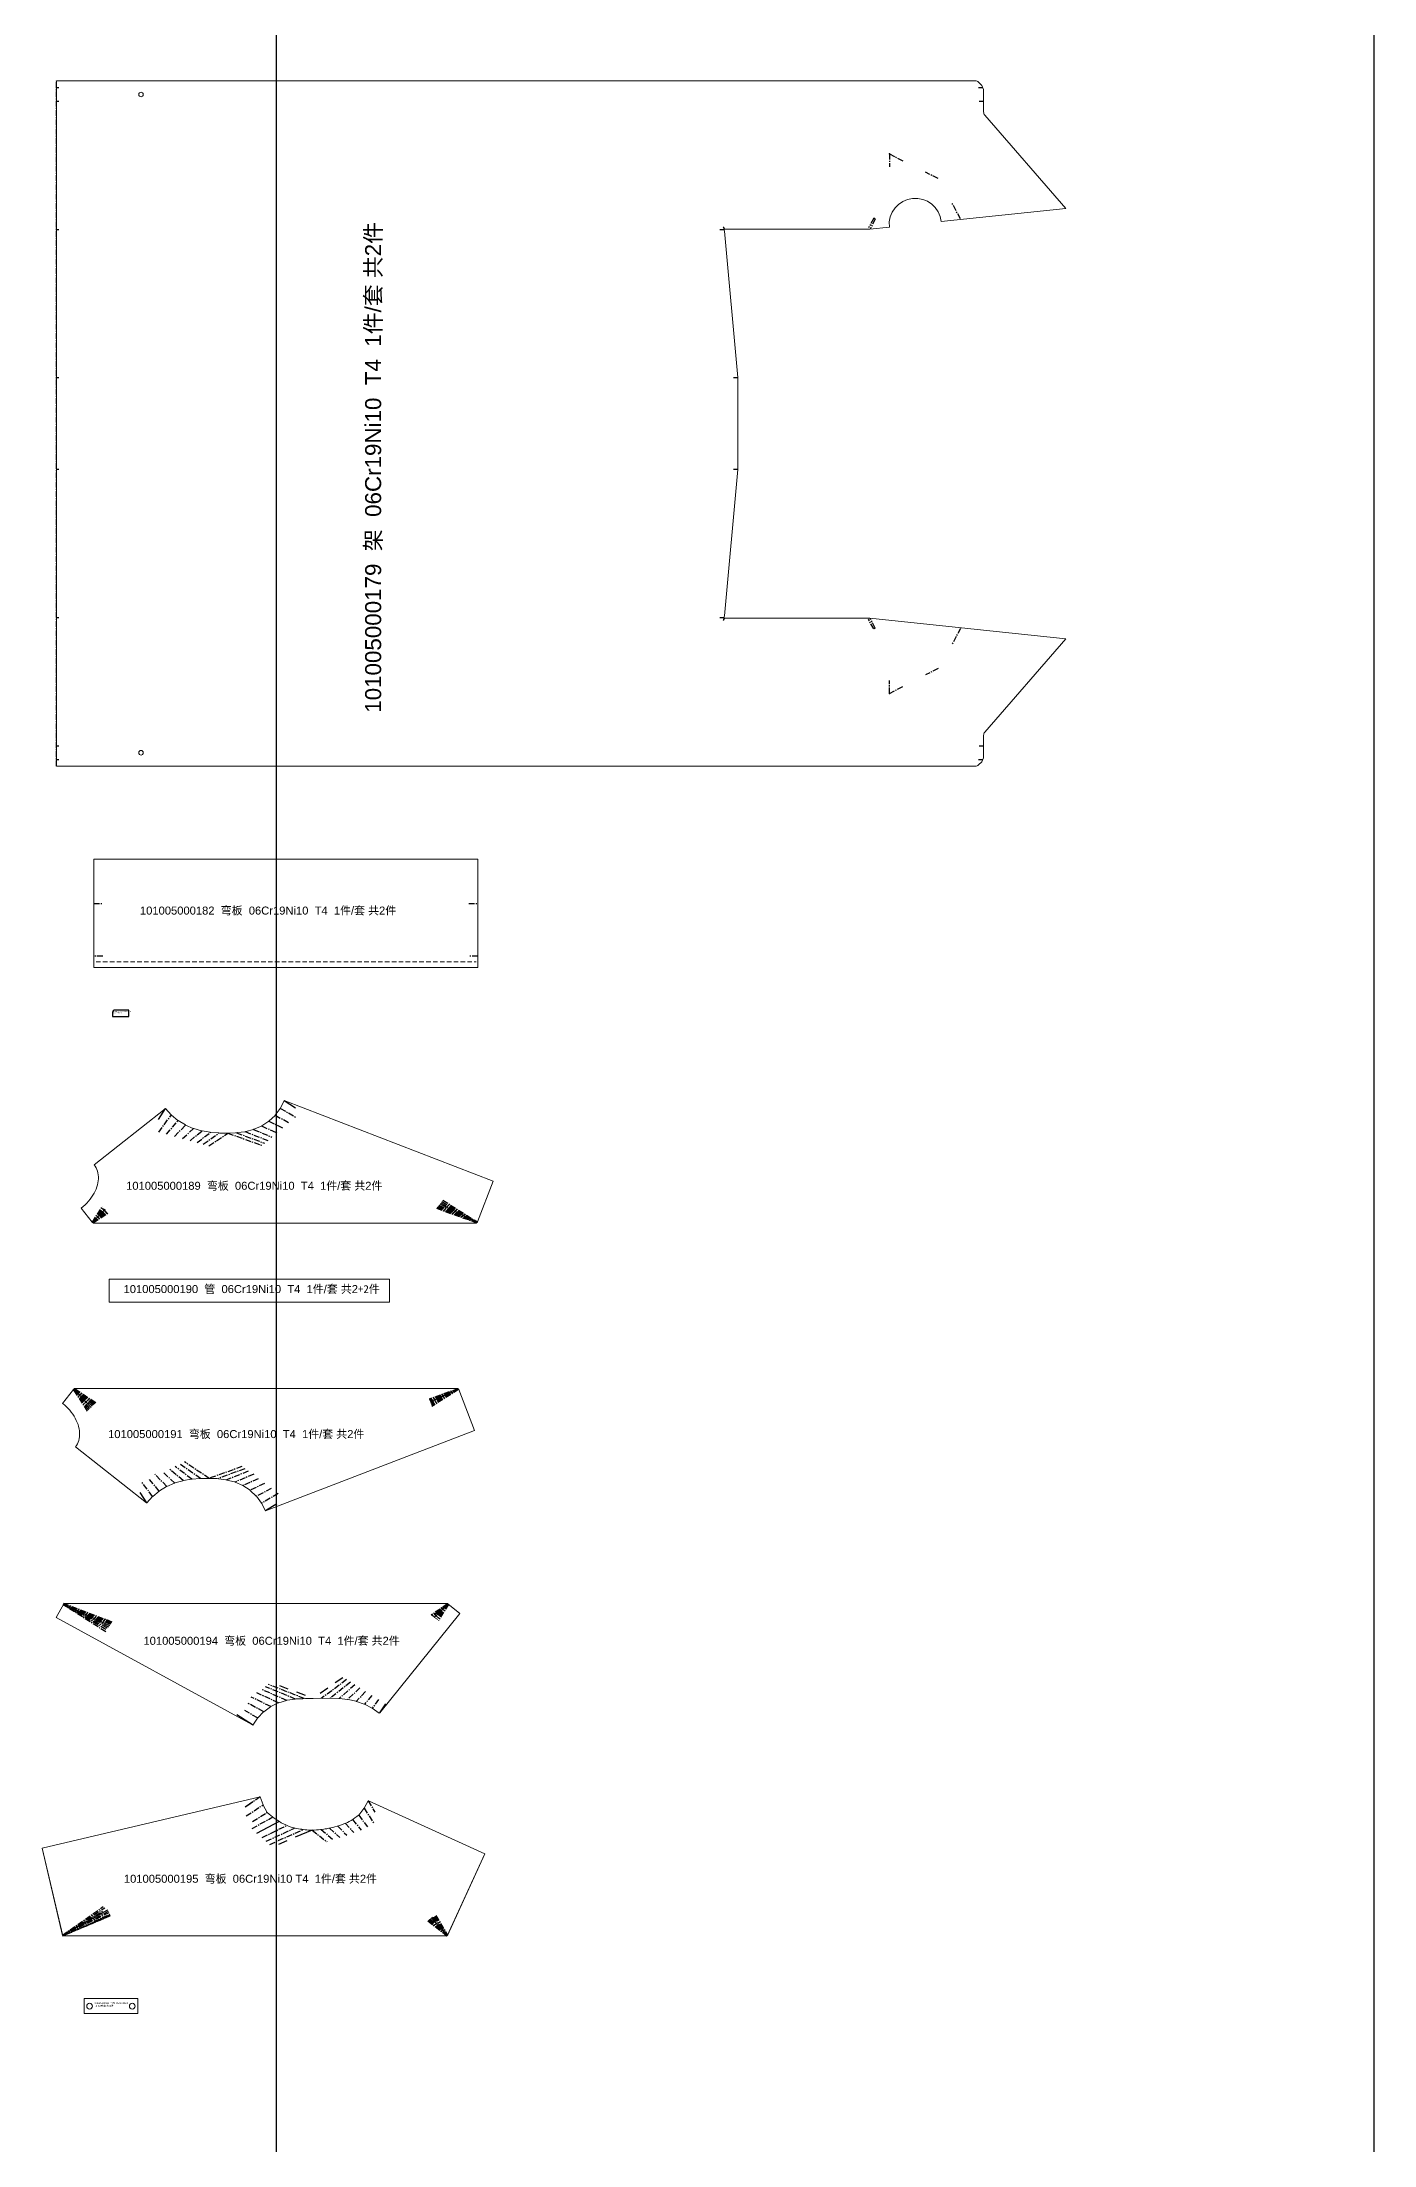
# Model space of a CAD drawing. Header units: millimetres. Extents: x 69569 to 103620, y -8463 to 17679.
# Drawn here: x 79176 to 82089, y 5235 to 9834 of the extents above; entities that cross this region are included whole.
import ezdxf

# ---------------------------------------------------------------- set-up
doc = ezdxf.new("R2010")
doc.units = ezdxf.units.MM
doc.linetypes.add('CENTERX2', pattern=[20.32, 12.7, -2.54, 2.54, -2.54])
doc.styles.get("Standard").update_dxf_attribs({"font": 'arial.ttf'})

# ---------------------------------------------------------------- blocks, each defined once
blk = doc.blocks.new('101005000179  架')
at = {"color": 7, "linetype": 'CENTERX2'}
blk.add_line((22501.1, 48548.5), (22501.1, 50047.5), dxfattribs=at)
at = {"color": 7, "linetype": 'Continuous', "lineweight": 15}
for p, q in [((22501.1, 50047.5), (24510.9, 50047.5)), ((22501.1, 48548.5), (22501.1, 50047.5)), ((24518, 50044.6), (24525.1, 50037.5)), ((24529.1, 50028.8), (24525.1, 50037.5)), ((24529.1, 50028.8), (24529.1, 49979.7)), ((24531.8, 49972.4), (24709.1, 49768.5)), ((24709.1, 49768.5), (24436.3, 49739.8)), ((23960.7, 49727.8), (23959.6, 49727.7)), ((23959.6, 49727.7), (23960.3, 49726.6)), ((23962.6, 49718.7), (23960.3, 49726.6)), ((23963.3, 49723.4), (23960.7, 49727.8)), ((23962.6, 49718.7), (23991.8, 49398.5)), ((24280.1, 49723.4), (23963.3, 49723.4)), ((24322.9, 49727.9), (24280.1, 49723.4)), ((23991.8, 49397.7), (23991.8, 49398.5)), ((23991.8, 49397.7), (23991.8, 49198.3)), ((23991.8, 49197.4), (23962.6, 48877.3)), ((23991.8, 49197.4), (23991.8, 49198.3)), ((23960.3, 48869.4), (23959.6, 48868.3)), ((23959.6, 48868.3), (23960.7, 48868.2)), ((23960.3, 48869.4), (23962.6, 48877.3)), ((23963.3, 48872.6), (23960.7, 48868.2)), ((24280.1, 48872.6), (23963.3, 48872.6)), ((24709.1, 48827.5), (24280.1, 48872.6)), ((24709.1, 48827.5), (24531.8, 48623.5)), ((24529.1, 48616.3), (24529.1, 48567.2)), ((24525.1, 48558.5), (24529.1, 48567.2)), ((24510.9, 48548.5), (22501.1, 48548.5)), ((24525.1, 48558.5), (24518, 48551.4))]:
    blk.add_line(p, q, dxfattribs=at)
at = {"linetype": 'CENTERX2'}
for p, q in [((22501.1, 50033.1), (22506.1, 50033.1)), ((22501.1, 50003.4), (22506.1, 50003.4)), ((24518.1, 50033.1), (24527.1, 50033.1)), ((24519.1, 50003.4), (24529.1, 50003.4)), ((22501.1, 49722.6), (22506.1, 49722.6)), ((23951.8, 49722.6), (23961.4, 49722.6)), ((22506.1, 49398.1), (22501.1, 49398.1)), ((23991.8, 49398.1), (23981.8, 49398.1)), ((22506.1, 49197.9), (22501.1, 49197.9)), ((23991.8, 49197.9), (23981.8, 49197.9)), ((22506.1, 48873.3), (22501.1, 48873.3)), ((23961.4, 48873.3), (23951.8, 48873.3)), ((22506.1, 48592.6), (22501.1, 48592.6)), ((24529.1, 48592.6), (24519.1, 48592.6)), ((22506.1, 48562.8), (22501.1, 48562.8)), ((24527.1, 48562.8), (24518.1, 48562.8))]:
    blk.add_line(p, q, dxfattribs=at)
at = {"color": 6, "linetype": 'CENTERX2'}
for p, q in [((24322.9, 49888), (24322.9, 49859.5)), ((24322.9, 49888), (24352.3, 49873)), ((24429.4, 49833.8), (24402.2, 49847.7)), ((24478.5, 49745.7), (24460.5, 49779.5)), ((24288.7, 49747), (24277.4, 49725.9)), ((24292.2, 49745.2), (24281.5, 49725)), ((24292.2, 49745.2), (24288.7, 49747)), ((24288.7, 48848.9), (24277.4, 48870.1)), ((24292.2, 48850.8), (24281.5, 48871)), ((24292.2, 48850.8), (24288.7, 48848.9)), ((24478.5, 48850.2), (24460.5, 48816.4)), ((24429.4, 48762.1), (24402.2, 48748.3)), ((24322.9, 48707.9), (24322.9, 48736.4)), ((24322.9, 48707.9), (24352.3, 48722.9))]:
    blk.add_line(p, q, dxfattribs=at)
at = {"color": 7, "linetype": 'Continuous', "lineweight": 15}
for centre in [(22686.1, 50017.8), (22686.1, 48578.2)]:
    blk.add_circle(centre, 5, dxfattribs=at)
for centre, radius, start, end in [((24510.9, 50037.5), 10, 45, 90), ((24540.1, 49979.7), 11, 180, 221), ((24379.6, 49733.8), 57, 6, 186), ((24540.1, 48616.3), 11, 139, 180), ((24510.9, 48558.5), 10, 270, 315)]:
    blk.add_arc(centre, radius, start, end, dxfattribs=at)
at = {"color": 6, "linetype": 'Continuous'}
for p in [(24322.9, 49888), (24322.9, 48707.9)]:
    blk.add_point(p, dxfattribs=at)
at = {"color": 3, "insert": (23176.3, 48665.6), "char_height": 35, "attachment_point": 1, "rotation": 90}
blk.add_mtext_dynamic_manual_height_columns('\\pt735;101005000179  {\\fSimSun|b0|i0|c134|p54;架}  06Cr19Ni10  T4  1{\\fSimSun|b0|i0|c134|p54;件}/{\\fSimSun|b0|i0|c134|p54;套} {\\fSimSun|b0|i0|c134|p54;共}2{\\fSimSun|b0|i0|c134|p54;件}', width=1120.044, gutter_width=17.5, heights=[0], dxfattribs=at)
blk = doc.blocks.new('101005000182')
at = {"color": 7, "linetype": 'Continuous', "lineweight": 15}
for p, q in [((6557.3, -4252.2), (7397.3, -4252.2)), ((6557.3, -4252.2), (6557.3, -4489.1)), ((7397.3, -4252.2), (7397.3, -4489.1)), ((6557.3, -4489.1), (7397.3, -4489.1))]:
    blk.add_line(p, q, dxfattribs=at)
at = {"color": 6, "linetype": 'CENTERX2'}
for p, q in [((6557.3, -4349.3), (6577.3, -4349.3)), ((7377.3, -4349.3), (7397.3, -4349.3)), ((6577.3, -4464.1), (6557.3, -4464.1)), ((7397.3, -4464.1), (7377.3, -4464.1))]:
    blk.add_line(p, q, dxfattribs=at)
at = {"color": 6, "linetype": 'Continuous', "lineweight": 15}
for p, q in [((6562.3, -4476.8), (6572.2, -4476.8)), ((6577.3, -4476.8), (6587.2, -4476.8)), ((6592.3, -4476.8), (6602.2, -4476.8)), ((6607.3, -4476.8), (6617.2, -4476.8)), ((6622.3, -4476.8), (6632.2, -4476.8)), ((6637.3, -4476.8), (6647.2, -4476.8)), ((6652.3, -4476.8), (6662.2, -4476.8)), ((6667.3, -4476.8), (6677.2, -4476.8)), ((6682.6, -4476.8), (6692.5, -4476.8)), ((6697.6, -4476.8), (6707.5, -4476.8)), ((6712.6, -4476.8), (6722.5, -4476.8)), ((6727.6, -4476.8), (6737.5, -4476.8)), ((6742.6, -4476.8), (6752.5, -4476.8)), ((6757.6, -4476.8), (6767.5, -4476.8)), ((6772.6, -4476.8), (6782.5, -4476.8)), ((6787.9, -4476.8), (6797.8, -4476.8)), ((6802.9, -4476.8), (6812.8, -4476.8)), ((6817.9, -4476.8), (6827.8, -4476.8)), ((6832.9, -4476.8), (6842.8, -4476.8)), ((6847.9, -4476.8), (6857.8, -4476.8)), ((6862.9, -4476.8), (6872.8, -4476.8)), ((6877.9, -4476.8), (6887.8, -4476.8)), ((6893.3, -4476.8), (6903.2, -4476.8)), ((6908.3, -4476.8), (6918.2, -4476.8)), ((6923.3, -4476.8), (6933.2, -4476.8)), ((6938.3, -4476.8), (6948.2, -4476.8)), ((6953.3, -4476.8), (6963.2, -4476.8)), ((6968.3, -4476.8), (6978.2, -4476.8)), ((6983.3, -4476.8), (6993.2, -4476.8)), ((6998.6, -4476.8), (7008.5, -4476.8)), ((7013.6, -4476.8), (7023.5, -4476.8)), ((7028.6, -4476.8), (7038.5, -4476.8)), ((7043.6, -4476.8), (7053.5, -4476.8)), ((7058.6, -4476.8), (7068.5, -4476.8)), ((7073.6, -4476.8), (7083.5, -4476.8)), ((7088.6, -4476.8), (7098.5, -4476.8)), ((7103.9, -4476.8), (7113.8, -4476.8)), ((7118.9, -4476.8), (7128.8, -4476.8)), ((7133.9, -4476.8), (7143.8, -4476.8)), ((7148.9, -4476.8), (7158.8, -4476.8)), ((7163.9, -4476.8), (7173.8, -4476.8)), ((7178.9, -4476.8), (7188.8, -4476.8)), ((7193.9, -4476.8), (7203.8, -4476.8)), ((7209.2, -4476.8), (7219.1, -4476.8)), ((7224.2, -4476.8), (7234.1, -4476.8)), ((7239.2, -4476.8), (7249.1, -4476.8)), ((7254.2, -4476.8), (7264.1, -4476.8)), ((7269.2, -4476.8), (7279.1, -4476.8)), ((7284.2, -4476.8), (7294.1, -4476.8)), ((7299.2, -4476.8), (7309.1, -4476.8)), ((7314.5, -4476.8), (7324.4, -4476.8)), ((7329.5, -4476.8), (7339.4, -4476.8)), ((7344.5, -4476.8), (7354.4, -4476.8)), ((7359.5, -4476.8), (7369.4, -4476.8)), ((7374.5, -4476.8), (7384.4, -4476.8)), ((7389.5, -4476.8), (7393.5, -4476.8))]:
    blk.add_line(p, q, dxfattribs=at)
at = {"color": 3, "insert": (6658.1, -4356), "char_height": 17.5, "attachment_point": 1}
blk.add_mtext_dynamic_manual_height_columns('101005000182  {\\fSimSun|b0|i0|c134|p54;弯板}  06Cr19Ni10  T4  1{\\fSimSun|b0|i0|c134|p54;件}/{\\fSimSun|b0|i0|c134|p54;套} {\\fSimSun|b0|i0|c134|p54;共}2{\\fSimSun|b0|i0|c134|p54;件}', width=567.738, gutter_width=17.5, heights=[0], dxfattribs=at)
blk = doc.blocks.new('101005000174-Z1块')
at = {"color": 7, "linetype": 'Continuous', "lineweight": 25}
for p, q in [((24756.1, 51364), (24756.1, 51354)), ((24756.1, 51354), (24792.1, 51354)), ((24792.1, 51368), (24760.1, 51368)), ((24792.1, 51354), (24792.1, 51368))]:
    blk.add_line(p, q, dxfattribs=at)
blk.add_arc((24760.1, 51364), 4, 90, 180, dxfattribs=at)
at = {"color": 3, "insert": (24758.3, 51365.9), "char_height": 1.75, "width": 33.914, "attachment_point": 1}
blk.add_mtext('101005000174-Z1{\\fSimSun|b0|i0|c134|p54;块 06Cr19Ni10 T4 2件/套 共4件}', dxfattribs=at)
blk = doc.blocks.new('101005000190')
at = {"color": 7, "linetype": 'Continuous', "lineweight": 15}
blk.add_lwpolyline([(8061.5, -4926.6), (8674.2, -4926.6), (8674.2, -4876.6), (8061.5, -4876.6)], close=True, dxfattribs=at)
at = {"color": 3, "insert": (8092.8, -4889.4), "char_height": 17.5, "attachment_point": 1}
blk.add_mtext_dynamic_manual_height_columns('101005000190  {\\fSimSun|b0|i0|c134|p54;管}  06Cr19Ni10  T4  1{\\fSimSun|b0|i0|c134|p54;件}/{\\fSimSun|b0|i0|c134|p54;套} {\\fSimSun|b0|i0|c134|p54;共}2{\\fSimSun|b0|i0|c134|p54;+2件}', width=575.68, gutter_width=17.5, heights=[0], dxfattribs=at)
blk = doc.blocks.new('101005000191')
at = {"color": 7, "linetype": 'Continuous', "lineweight": 15}
for p, q in [((6624.9, -5763), (6649, -5732.5)), ((6649, -5732.5), (6651.3, -5730.5)), ((6651.3, -5730.5), (7489, -5730.5)), ((7491.5, -5732.9), (7489, -5730.5)), ((7491.7, -5732.9), (7526.1, -5822.3)), ((7526.1, -5822.3), (7069.1, -5998.2)), ((6808.8, -5980.5), (6653.4, -5858)), ((6870.9, -5937), (6888.2, -5932.3)), ((6888.2, -5932.3), (6889.4, -5931.8)), ((6889.4, -5931.8), (6906.7, -5929.1)), ((6906.7, -5929.1), (6908.4, -5928.7)), ((6908.4, -5928.7), (6925.4, -5927.6)), ((6925.4, -5927.6), (6927.8, -5927.2)), ((6927.8, -5927.2), (6944.9, -5927.1)), ((6944.9, -5927.1), (6947.5, -5927.3)), ((6947.5, -5927.3), (6962.2, -5927.5)), ((6962.2, -5927.5), (6966.9, -5928.3)), ((6966.9, -5928.3), (6982.4, -5929.9)), ((6982.4, -5929.9), (6984.7, -5930.6)), ((6984.7, -5930.6), (7001.5, -5934.8)), ((6809.3, -5980.6), (6821.7, -5967)), ((6821.7, -5967), (6822.3, -5966.5)), ((6822.3, -5966.5), (6836.4, -5954.9)), ((6836.4, -5954.9), (6837, -5954.5)), ((6837, -5954.5), (6852.6, -5945)), ((6852.6, -5945), (6853.3, -5944.6)), ((6853.3, -5944.6), (6870, -5937.5)), ((6870, -5937.5), (6870.9, -5937)), ((7001.5, -5934.8), (7002.6, -5935.4)), ((7002.6, -5935.4), (7019.1, -5942.5)), ((7019.1, -5942.5), (7019.7, -5942.9)), ((7019.7, -5942.9), (7035.1, -5952.9)), ((7035.1, -5952.9), (7035.5, -5953.3)), ((7035.5, -5953.3), (7048.9, -5965.9)), ((7048.9, -5965.9), (7049.2, -5966.3)), ((7049.2, -5966.3), (7060.2, -5981.1)), ((6808.8, -5980.5), (6809.3, -5980.6)), ((7060.2, -5981.1), (7060.5, -5981.5)), ((7060.5, -5981.5), (7068.7, -5998.2)), ((7068.7, -5998.2), (7069.1, -5998.2))]:
    blk.add_line(p, q, dxfattribs=at)
at = {"color": 6, "linetype": 'CENTERX2'}
for p, q in [((6679.7, -5779.8), (6649.2, -5732.4)), ((6682.4, -5777.2), (6649.3, -5732.3)), ((6685.1, -5774.5), (6649.5, -5732.2)), ((6690.2, -5769.4), (6649.8, -5731.9)), ((6692.4, -5767.2), (6650, -5731.7)), ((6694.3, -5765.2), (6650.3, -5731.4)), ((6697.6, -5761.9), (6651, -5730.9)), ((6696.1, -5763.5), (6661.1, -5738.5)), ((7489.6, -5731.1), (7426.7, -5753.8)), ((7490.1, -5731.6), (7427.2, -5755.1)), ((7490.5, -5732), (7427.8, -5756.5)), ((7490.8, -5732.2), (7428.4, -5758.1)), ((7491.1, -5732.6), (7430, -5762.1)), ((7491.2, -5732.7), (7431, -5764.5)), ((7491.3, -5732.8), (7432, -5767)), ((7491.4, -5732.8), (7433, -5769.5)), ((6836.7, -5954.7), (6814.8, -5928.7)), ((6852.9, -5944.8), (6827.4, -5918)), ((6870.4, -5937.3), (6845.2, -5913.8)), ((6888.8, -5932), (6859, -5907)), ((6907.6, -5928.9), (6871.3, -5901)), ((6926.6, -5927.4), (6882.1, -5895.7)), ((6945.9, -5927.1), (6891.6, -5891)), ((7017.3, -5901.3), (6946, -5926.9)), ((7023.5, -5905.9), (6964.5, -5927.9)), ((7031.2, -5911.6), (6983.6, -5930.3)), ((7043.1, -5918), (7002, -5935.1)), ((7053, -5927.8), (7019.4, -5942.7)), ((6822, -5966.8), (6799.5, -5936.3)), ((7066.7, -5937.9), (7035.3, -5953.1)), ((7081.5, -5949), (7049.1, -5966.1)), ((7096.8, -5960.3), (7060.4, -5981.3))]:
    blk.add_line(p, q, dxfattribs=at)
at = {"color": 1}
for p, q in [((6687.7, -5771.9), (6649.6, -5732)), ((7491, -5732.4), (7429.2, -5760)), ((6809.1, -5980.6), (6794.6, -5958.1)), ((7093.9, -5982.5), (7068.9, -5998.2))]:
    blk.add_line(p, q, dxfattribs=at)
at = {"color": 7, "linetype": 'Continuous', "lineweight": 15, "flags": 128}
blk.add_lwpolyline([(6624.9, -5763), (6629.2, -5766.5), (6633.3, -5770.2), (6637.2, -5774.1), (6640.8, -5778.2), (6644.2, -5782.4), (6647.4, -5786.7), (6650.3, -5791.1), (6652.9, -5795.6), (6655.2, -5800.1), (6657.2, -5804.7), (6658.9, -5809.3), (6660.3, -5813.9), (6661.4, -5818.5), (6662.1, -5823), (6662.4, -5827.4), (6662.5, -5831.8), (6662.2, -5836), (6661.5, -5840.1), (6660.5, -5844), (6659.2, -5847.8), (6657.6, -5851.4), (6655.6, -5854.8), (6653.4, -5858)], dxfattribs=at)
at = {"color": 7, "linetype": 'Continuous', "lineweight": 15}
for centre, start, end in [((6649.1, -5732.3), 231.7423, 257.291), ((7491.6, -5732.8), 235.3883, 291.0444)]:
    blk.add_arc(centre, 0.2, start, end, dxfattribs=at)
at = {"color": 3, "insert": (6724.7, -5821.4), "char_height": 17.5, "attachment_point": 1}
blk.add_mtext_dynamic_manual_height_columns('101005000191  {\\fSimSun|b0|i0|c134|p54;弯板}  06Cr19Ni10  T4  1{\\fSimSun|b0|i0|c134|p54;件}/{\\fSimSun|b0|i0|c134|p54;套} {\\fSimSun|b0|i0|c134|p54;共}2{\\fSimSun|b0|i0|c134|p54;件}', width=583.24, gutter_width=17.5, heights=[0], dxfattribs=at)
blk = doc.blocks.new('101005000195')
at = {"color": 7, "linetype": 'Continuous', "lineweight": 15}
for p, q in [((7018, -6416), (6540.8, -6528.3)), ((7018, -6416), (6540.8, -6528.3)), ((7018.2, -6416.1), (7018, -6416)), ((7018.2, -6416.1), (7018, -6416)), ((7018.2, -6416.1), (7024.1, -6433.7)), ((7018.2, -6416.1), (7024.1, -6433.7)), ((7024.3, -6434.1), (7024.1, -6433.7)), ((7024.3, -6434.1), (7024.1, -6433.7)), ((7024.3, -6434.1), (7033.2, -6450.3)), ((7024.3, -6434.1), (7033.2, -6450.3)), ((7245.3, -6440.8), (7254.1, -6424.7)), ((7245.3, -6440.8), (7254.1, -6424.7)), ((7254.6, -6424.6), (7254.1, -6424.7)), ((7254.6, -6424.6), (7254.1, -6424.7)), ((7509.1, -6541), (7254.6, -6424.6)), ((7509.1, -6541), (7254.6, -6424.6)), ((7509.1, -6541), (7254.6, -6424.6)), ((7033.4, -6450.7), (7033.2, -6450.3)), ((7033.4, -6450.7), (7033.2, -6450.3)), ((7233.8, -6456), (7233.3, -6456.5)), ((7233.8, -6456), (7233.3, -6456.5)), ((7233.8, -6456), (7244.8, -6441.4)), ((7233.8, -6456), (7244.8, -6441.4)), ((7245.3, -6440.8), (7244.8, -6441.4)), ((7245.3, -6440.8), (7244.8, -6441.4)), ((6540.8, -6528.3), (6585.8, -6719.4)), ((6540.8, -6528.3), (6586, -6720.2)), ((7427.1, -6720.2), (7509.1, -6541)), ((7427.3, -6719.8), (7509.1, -6541)), ((6586, -6720.2), (7426.8, -6720.2)), ((6586, -6720.2), (7426.8, -6720.2)), ((6586, -6720.2), (7426.8, -6720.2)), ((6586, -6720.2), (7426.8, -6720.2)), ((6586, -6720.2), (7427.1, -6720.2))]:
    blk.add_line(p, q, dxfattribs=at)
at = {"color": 6, "linetype": 'CENTERX2'}
for p, q in [((7018, -6416), (6985.3, -6439)), ((6987.4, -6457.8), (7024.2, -6433.9)), ((6987.4, -6457.8), (7024.2, -6433.9)), ((7254.3, -6424.7), (7269, -6449.5)), ((7254.3, -6424.7), (7269, -6449.5)), ((7000.4, -6485.5), (7045.3, -6460.3)), ((7000.4, -6485.5), (7045.3, -6460.3)), ((7001.1, -6469.8), (7033.3, -6450.5)), ((7001.1, -6469.8), (7033.3, -6450.5)), ((7022.3, -6505.2), (7076, -6478.8)), ((7022.3, -6505.2), (7076, -6478.8)), ((7187.6, -6480.2), (7207.2, -6499.9)), ((7187.6, -6480.2), (7207.2, -6499.9)), ((7204.3, -6474.2), (7222.7, -6494.4)), ((7204.3, -6474.2), (7222.7, -6494.4)), ((7220.1, -6465.9), (7238.8, -6488.8)), ((7220.1, -6465.9), (7238.8, -6488.8)), ((7233.5, -6456.2), (7252.6, -6482.1)), ((7233.5, -6456.2), (7252.6, -6482.1)), ((7245.1, -6441.1), (7266.8, -6474.2)), ((7245.1, -6441.1), (7266.8, -6474.2)), ((7031.3, -6513.3), (7093.2, -6484.5)), ((7031.3, -6513.3), (7093.2, -6484.5)), ((7038.9, -6520.2), (7112.5, -6487.7)), ((7038.9, -6520.2), (7112.5, -6487.7)), ((7131.5, -6489), (7164.5, -6514.9)), ((7131.5, -6489), (7164.5, -6514.9)), ((7151.1, -6487.6), (7177.9, -6510.2)), ((7151.1, -6487.6), (7177.9, -6510.2)), ((7169.6, -6484.8), (7191.9, -6505.2)), ((7169.6, -6484.8), (7191.9, -6505.2)), ((6585.6, -6718.6), (6674.6, -6656.3)), ((6585.6, -6718.6), (6674.6, -6656.3)), ((6585.6, -6718.7), (6677.8, -6658.8)), ((6585.6, -6718.7), (6677.8, -6658.8)), ((6585.7, -6719.1), (6686.2, -6666.3)), ((6585.7, -6719.1), (6686.2, -6666.3)), ((6613.6, -6703.2), (6684.7, -6663.2)), ((6585.6, -6718.8), (6599.3, -6710.6)), ((6585.6, -6718.8), (6599.3, -6710.6)), ((6585.7, -6719.2), (6687.6, -6669.3)), ((6585.7, -6719.2), (6687.6, -6669.3)), ((6586, -6720.1), (6690, -6674.2)), ((6586.1, -6720.2), (6690.8, -6675.8)), ((6589.3, -6718.8), (6690.8, -6675.8)), ((6605.5, -6711.5), (6690, -6674.2)), ((6654.5, -6688.9), (6689.3, -6672.7)), ((6654.5, -6688.9), (6689.3, -6672.7)), ((7384.6, -6687.3), (7426.5, -6720.2)), ((7384.6, -6687.3), (7426.5, -6720.2)), ((7386.3, -6685.9), (7424.7, -6718.3)), ((7386.3, -6685.9), (7426.9, -6720.2)), ((7387.6, -6684.7), (7427.1, -6720.2)), ((7389.8, -6682.9), (7427.2, -6719.9)), ((7392.2, -6680.9), (7427.4, -6719.6)), ((7394.4, -6679), (7427.5, -6719.5)), ((7394.4, -6679), (7427.5, -6719.5)), ((7397.6, -6678.6), (7427.5, -6719.3)), ((7397.6, -6678.6), (7427.5, -6719.3)), ((7400.1, -6677.1), (7427.6, -6719.1)), ((7400.1, -6677.1), (7427.6, -6719.1)), ((7402.3, -6675.8), (7427.7, -6718.9)), ((7402.3, -6675.8), (7427.7, -6718.9))]:
    blk.add_line(p, q, dxfattribs=at)
at = {"color": 1}
for p, q in [((7001.7, -6427.5), (6985.3, -6439)), ((6585.7, -6718.9), (6684.7, -6663.2)), ((7392.2, -6680.9), (7427.4, -6719.6))]:
    blk.add_line(p, q, dxfattribs=at)
at = {"color": 6}
for p, q in [((7059.7, -6470.1), (7009.6, -6496.4)), ((7076.3, -6512.5), (7057.8, -6520.3)), ((7131.5, -6489), (7094.7, -6504.7))]:
    blk.add_line(p, q, dxfattribs=at)
at = {"color": 6, "linetype": 'CENTERX2', "lineweight": 25}
blk.add_line((6588, -6717.2), (6673.3, -6666), dxfattribs=at)
at = {"color": 7, "linetype": 'Continuous', "lineweight": 15}
blk.add_arc((7427.7, -6718.8), 0.2, 65.4199, 66.9285, dxfattribs=at)
blk.add_arc((7427.7, -6718.8), 0.2, 65.4199, 66.9285, dxfattribs=at)
at = {"color": 7, "linetype": 'Continuous', "lineweight": 25}
blk.add_arc((7427.7, -6718.8), 0.2, 65.4199, 66.9285, dxfattribs=at)
blk.add_arc((7427.7, -6718.8), 0.2, 65.4199, 66.9285, dxfattribs=at)
at = {"color": 7, "linetype": 'Continuous', "lineweight": 15}
blk.add_open_spline([(7033.4, -6450.7), (7038.5, -6454.9), (7048.2, -6463), (7065, -6473.6), (7082.4, -6482.3), (7100.4, -6486.1), (7116.3, -6488.2), (7132.6, -6489.6), (7148.5, -6487.9), (7165.1, -6485.9), (7182.2, -6482.1), (7200, -6476.3), (7217.8, -6468.1), (7227.9, -6460.5), (7233.3, -6456.5)], degree=3, knots=[0, 0, 0, 0, 19.683418, 37.874908, 59.47762, 77.657073, 92.606876, 107.882973, 126.52536, 140.252822, 158.163701, 178.859038, 196.486311, 216.604096, 216.604096, 216.604096, 216.604096], dxfattribs=at)
blk.add_open_spline([(7033.4, -6450.7), (7038.5, -6454.9), (7048.2, -6463), (7065, -6473.6), (7082.4, -6482.3), (7100.4, -6486.1), (7116.3, -6488.2), (7132.6, -6489.6), (7148.5, -6487.9), (7165.1, -6485.9), (7182.2, -6482.1), (7200, -6476.3), (7217.8, -6468.1), (7227.9, -6460.5), (7233.3, -6456.5)], degree=3, knots=[0, 0, 0, 0, 19.683418, 37.874908, 59.47762, 77.657073, 92.606876, 107.882973, 126.52536, 140.252822, 158.163701, 178.859038, 196.486311, 216.604096, 216.604096, 216.604096, 216.604096], dxfattribs=at)
at = {"color": 3, "insert": (6719.8, -6586.6), "char_height": 17.5, "attachment_point": 1}
blk.add_mtext_dynamic_manual_height_columns('101005000195  {\\fSimSun|b0|i0|c134|p54;弯板}  06Cr19Ni10 T4  1{\\fSimSun|b0|i0|c134|p54;件}/{\\fSimSun|b0|i0|c134|p54;套} {\\fSimSun|b0|i0|c134|p54;共}2{\\fSimSun|b0|i0|c134|p54;件}', width=566.004, gutter_width=17.5, heights=[0], dxfattribs=at)
blk = doc.blocks.new('101005000189')
at = {"color": 7, "linetype": 'Continuous', "lineweight": 15}
for p, q in [((7066.3, -5393), (7074.5, -5376.3)), ((7074.9, -5376.3), (7074.5, -5376.3)), ((7531.9, -5552.2), (7074.9, -5376.3)), ((6814.6, -5394), (6659.2, -5516.5)), ((6815.1, -5393.9), (6814.6, -5394)), ((6815.1, -5393.9), (6827.5, -5407.5)), ((6828.1, -5408), (6827.5, -5407.5)), ((6828.1, -5408), (6842.2, -5419.6)), ((6842.8, -5420), (6842.2, -5419.6)), ((6842.8, -5420), (6858.4, -5429.5)), ((7025.6, -5431.6), (7040.9, -5421.6)), ((7041.3, -5421.2), (7040.9, -5421.6)), ((7041.3, -5421.2), (7054.8, -5408.6)), ((7055.1, -5408.2), (7054.8, -5408.6)), ((7055.1, -5408.2), (7066.1, -5393.4)), ((7066.3, -5393), (7066.1, -5393.4)), ((6859.1, -5429.9), (6858.4, -5429.5)), ((6859.1, -5429.9), (6875.8, -5437)), ((6876.7, -5437.5), (6875.8, -5437)), ((6876.7, -5437.5), (6894, -5442.3)), ((6895.2, -5442.7), (6894, -5442.3)), ((6895.2, -5442.7), (6912.6, -5445.4)), ((6914.3, -5445.8), (6912.6, -5445.4)), ((6914.3, -5445.8), (6931.3, -5446.9)), ((6933.6, -5447.3), (6931.3, -5446.9)), ((6933.6, -5447.3), (6950.7, -5447.4)), ((6953.3, -5447.2), (6950.7, -5447.4)), ((6953.3, -5447.2), (6968, -5447.1)), ((6972.7, -5446.2), (6968, -5447.1)), ((6972.7, -5446.2), (6988.3, -5444.6)), ((6990.5, -5443.9), (6988.3, -5444.6)), ((6990.5, -5443.9), (7007.3, -5439.7)), ((7008.4, -5439.1), (7007.3, -5439.7)), ((7008.4, -5439.1), (7025, -5432)), ((7025.6, -5431.6), (7025, -5432)), ((7531.9, -5552.2), (7497.5, -5641.6)), ((6654.8, -5642), (6630.7, -5611.5)), ((6657.2, -5644), (6654.9, -5642)), ((7494.8, -5644), (6657.2, -5644)), ((7494.8, -5644), (7497.3, -5641.6))]:
    blk.add_line(p, q, dxfattribs=at)
at = {"color": 1}
for p, q in [((7074.7, -5376.3), (7099.6, -5391.9)), ((6799.7, -5417.5), (6814.9, -5393.9)), ((7415, -5602.3), (7497, -5641.9)), ((6655.5, -5642.5), (6683, -5613.6))]:
    blk.add_line(p, q, dxfattribs=at)
at = {"color": 6, "linetype": 'CENTERX2'}
for p, q in [((6800.2, -5445.3), (6827.8, -5407.7)), ((6817.2, -5449.9), (6842.5, -5419.8)), ((7041.1, -5421.4), (7071.5, -5436.1)), ((7054.9, -5408.4), (7085.5, -5424.6)), ((7066.2, -5393.2), (7099.9, -5412.6)), ((6834.9, -5454.7), (6858.8, -5429.7)), ((6852.4, -5459.5), (6876.3, -5437.2)), ((6868.9, -5464), (6894.6, -5442.5)), ((6884.1, -5468.1), (6913.4, -5445.6)), ((6897.7, -5471.8), (6932.5, -5447.1)), ((6910, -5475.2), (6951.7, -5447.4)), ((6951.4, -5447.4), (7025.6, -5474.1)), ((6970.4, -5446.6), (7031.3, -5469.4)), ((6989.4, -5444.2), (7038.5, -5463.4)), ((7007.8, -5439.4), (7047.6, -5455.9)), ((7025.3, -5431.8), (7058.7, -5446.7)), ((6655, -5642.1), (6677.1, -5607.7)), ((6655.1, -5642.2), (6679.1, -5609.7)), ((7408.6, -5610.3), (7495.9, -5642.9)), ((7409.9, -5608.7), (7496.4, -5642.5)), ((7411.3, -5606.9), (7496.6, -5642.3)), ((7413, -5604.7), (7496.8, -5642.1)), ((7417.1, -5599.6), (7497.1, -5641.8)), ((7419.4, -5596.9), (7497.2, -5641.7)), ((7421.5, -5594.1), (7497.2, -5641.7)), ((6655.3, -5642.3), (6681.1, -5611.7)), ((6655.7, -5642.7), (6684.9, -5615.5)), ((6655.9, -5642.8), (6686.5, -5617.1)), ((6656.1, -5643.1), (6688, -5618.6)), ((6656.5, -5643.4), (6689.4, -5620)), ((6656.8, -5643.6), (6690.6, -5621.2)), ((7407.5, -5611.7), (7495.5, -5643.4))]:
    blk.add_line(p, q, dxfattribs=at)
at = {"color": 7, "linetype": 'Continuous', "lineweight": 15, "flags": 128}
blk.add_lwpolyline([(6659.2, -5516.5), (6661.5, -5519.7), (6663.4, -5523.1), (6665, -5526.7), (6666.4, -5530.5), (6667.3, -5534.4), (6668, -5538.5), (6668.3, -5542.7), (6668.3, -5547.1), (6667.9, -5551.5), (6667.2, -5556), (6666.1, -5560.6), (6664.8, -5565.2), (6663.1, -5569.8), (6661.1, -5574.4), (6658.7, -5578.9), (6656.1, -5583.4), (6653.2, -5587.8), (6650.1, -5592.1), (6646.6, -5596.3), (6643, -5600.4), (6639.1, -5604.3), (6635, -5608), (6630.8, -5611.5)], dxfattribs=at)
at = {"color": 7, "linetype": 'Continuous', "lineweight": 15}
for centre, start, end in [((6654.9, -5642.2), 102.7093, 128.2577), ((7497.4, -5641.8), 68.9556, 124.6117)]:
    blk.add_arc(centre, 0.2, start, end, dxfattribs=at)
at = {"color": 3, "insert": (6728.9, -5553.8), "char_height": 17.5, "attachment_point": 1}
blk.add_mtext_dynamic_manual_height_columns('101005000189  {\\fSimSun|b0|i0|c134|p54;弯板}  06Cr19Ni10  T4  1{\\fSimSun|b0|i0|c134|p54;件}/{\\fSimSun|b0|i0|c134|p54;套} {\\fSimSun|b0|i0|c134|p54;共}2{\\fSimSun|b0|i0|c134|p54;件}', width=592.064, gutter_width=17.5, heights=[0], dxfattribs=at)
blk = doc.blocks.new('101005000194')
at = {"color": 7, "linetype": 'Continuous', "lineweight": 15}
for p, q in [((6585.2, -6112.8), (6601.6, -6082.8)), ((7014.3, -6347.6), (6585.2, -6112.8)), ((6601.6, -6082.8), (6601.9, -6082.1)), ((6601.9, -6082.1), (7441, -6082.1)), ((6601.9, -6082.1), (7441, -6082.1)), ((6601.9, -6082.1), (7441, -6082.1)), ((7468.4, -6104.3), (7292.8, -6321.1)), ((7441, -6082.1), (7442.2, -6083.1)), ((7442.2, -6083.1), (7468.4, -6104.3)), ((7054.7, -6307.5), (7071.1, -6299.6)), ((7071.1, -6299.6), (7071.9, -6299.1)), ((7071.9, -6299.1), (7088.9, -6294.2)), ((7088.9, -6294.2), (7090.6, -6293.5)), ((7090.6, -6293.5), (7106.9, -6291.3)), ((7106.9, -6291.3), (7110.4, -6290.6)), ((7110.4, -6290.6), (7124.6, -6290.3)), ((7124.6, -6290.3), (7130.8, -6289.6)), ((7130.8, -6289.6), (7144.8, -6289.8)), ((7144.8, -6289.8), (7147.4, -6289.7)), ((7147.4, -6289.7), (7164.4, -6289.2)), ((7164.4, -6289.2), (7167.1, -6289.6)), ((7167.1, -6289.6), (7183.7, -6289.1)), ((7183.7, -6289.1), (7186, -6289.4)), ((7186, -6289.4), (7203.1, -6289.7)), ((7203.1, -6289.7), (7204.8, -6290)), ((7204.8, -6290), (7222.3, -6291.8)), ((7222.3, -6291.8), (7223.5, -6292.2)), ((7223.5, -6292.2), (7241, -6295.9)), ((7241, -6295.9), (7242, -6296.3)), ((7242, -6296.3), (7259.1, -6302.2)), ((7015.4, -6348.1), (7025.8, -6332.6)), ((7025.8, -6332.6), (7026, -6332.3)), ((7026, -6332.3), (7038.9, -6319)), ((7038.9, -6319), (7039.3, -6318.7)), ((7039.3, -6318.7), (7054.2, -6307.9)), ((7054.2, -6307.9), (7054.7, -6307.5)), ((7259.1, -6302.2), (7259.8, -6302.6)), ((7259.8, -6302.6), (7276.1, -6310.9)), ((7276.1, -6310.9), (7276.7, -6311.3)), ((7276.7, -6311.3), (7291.8, -6321.9)), ((7291.8, -6321.9), (7292.8, -6321.1)), ((7014.3, -6347.6), (7015.4, -6348.1)), ((7014.3, -6347.6), (7015.4, -6348.1))]:
    blk.add_line(p, q, dxfattribs=at)
at = {"color": 6, "linetype": 'CENTERX2'}
for p, q in [((6693.9, -6144), (6600.5, -6084.7)), ((6696.7, -6135.8), (6600.6, -6084.5)), ((6693.9, -6139), (6600.6, -6084.6)), ((6700.7, -6133.6), (6600.7, -6084.4)), ((6704.1, -6128.2), (6600.9, -6083.9)), ((6608.6, -6087.2), (6600.9, -6083.9)), ((6705.5, -6126.2), (6601.2, -6083.5)), ((6706.7, -6124.3), (6601.5, -6082.9)), ((6707.7, -6122.7), (6601.8, -6082.4)), ((7441.4, -6082.5), (7405.4, -6107.7)), ((7441.7, -6082.7), (7406.9, -6108.8)), ((7437.7, -6086.6), (7408.5, -6110)), ((7442.5, -6083.3), (7410.3, -6111.2)), ((7443, -6083.7), (7414.2, -6114)), ((7443.2, -6083.9), (7416.5, -6115.6)), ((7443.3, -6084), (7418.8, -6117.3)), ((7443.4, -6084.1), (7421.2, -6119)), ((7220.3, -6248.6), (7165.8, -6289.4)), ((7228.9, -6253.9), (7184.8, -6289.3)), ((7054.4, -6307.7), (7011.8, -6286.8)), ((7071.5, -6299.4), (7024.2, -6277.8)), ((7089.7, -6293.9), (7034.6, -6270.2)), ((7108.6, -6291), (7042.9, -6264.1)), ((7127.7, -6289.9), (7049.6, -6259.2)), ((7238.5, -6259.9), (7203.9, -6289.9)), ((7249.5, -6266.7), (7222.9, -6292)), ((7262, -6274.5), (7241.5, -6296.1)), ((7275.8, -6283), (7259.5, -6302.4)), ((7290.4, -6292.1), (7276.4, -6311.1)), ((7025.9, -6332.5), (6997.5, -6315.9)), ((7039.1, -6318.8), (7005, -6300.6))]:
    blk.add_line(p, q, dxfattribs=at)
at = {"color": 1}
for p, q in [((6702.6, -6130.7), (6600.8, -6084.2)), ((7442.7, -6083.6), (7412.1, -6112.5)), ((7014.9, -6347.8), (6980.2, -6325.8)), ((7305.2, -6301.2), (7292.3, -6321.5))]:
    blk.add_line(p, q, dxfattribs=at)
at = {"color": 6}
for p, q in [((7195.6, -6255.2), (7211.9, -6243.7)), ((7092.8, -6269.2), (7074.1, -6262.1)), ((7130.2, -6283.4), (7111.5, -6276.3)), ((7162.8, -6278.2), (7179.2, -6266.7))]:
    blk.add_line(p, q, dxfattribs=at)
at = {"color": 3, "insert": (6776.1, -6154.9), "char_height": 17.5, "attachment_point": 1}
blk.add_mtext_dynamic_manual_height_columns('101005000194  {\\fSimSun|b0|i0|c134|p54;弯板}  06Cr19Ni10  T4  1{\\fSimSun|b0|i0|c134|p54;件}/{\\fSimSun|b0|i0|c134|p54;套} {\\fSimSun|b0|i0|c134|p54;共}2{\\fSimSun|b0|i0|c134|p54;件}', width=577.398, gutter_width=17.5, heights=[0], dxfattribs=at)
blk = doc.blocks.new('101005000180')
at = {"color": 7, "linetype": 'Continuous', "lineweight": 15}
for p, q in [((6951.2, -4051.6), (6951.2, -4084.6)), ((7068.4, -4051.6), (6951.2, -4051.6)), ((7068.4, -4084.6), (6951.2, -4084.6)), ((7068.4, -4051.6), (7068.4, -4084.6))]:
    blk.add_line(p, q, dxfattribs=at)
for centre in [(6963.2, -4068.6), (7056.4, -4068.6)]:
    blk.add_circle(centre, 6.25, dxfattribs=at)
at = {"color": 3, "insert": (6973.5, -4060.2), "char_height": 3.5, "attachment_point": 1}
blk.add_mtext_dynamic_manual_height_columns('101005000180  {\\fSimSun|b0|i0|c134|p54;弯板}  06Cr19Ni10 T4  12{\\fSimSun|b0|i0|c134|p54;件}/{\\fSimSun|b0|i0|c134|p54;套} {\\fSimSun|b0|i0|c134|p54;共}24{\\fSimSun|b0|i0|c134|p54;件}', width=78.222, gutter_width=17.5, heights=[0], dxfattribs=at)

msp = doc.modelspace()

# ---------------------------------------------------------------- linework, layer by layer
at = {"color": 2}
msp.add_line((79688.7063, 1091.08607), (79688.7063, 17481.8245), dxfattribs=at)
at = {"color": 1}
msp.add_line((82089.00434, 15847.53355), (82089.00434, 2072.8014), dxfattribs=at)

# ---------------------------------------------------------------- block references
for name, p in [('101005000179  架', (56706.16467, -40298.59884)), ('101005000182', (72731.81724, 12299.17367)), ('101005000174-Z1块', (54573.78785, -43651.41002)), ('101005000189', (72630.84018, 12895.15591)), ('101005000190', (71261.30773, 12004.8542)), ('101005000191', (72595.59512, 12619.74488)), ('101005000194', (72621.52475, 12501.20146)), ('101005000195', (72635.01239, 12412.48171)), ('101005000180', (72316.69492, 9607.1361))]:
    msp.add_blockref(name, p, dxfattribs=at)

doc.saveas('drawing.dxf')
